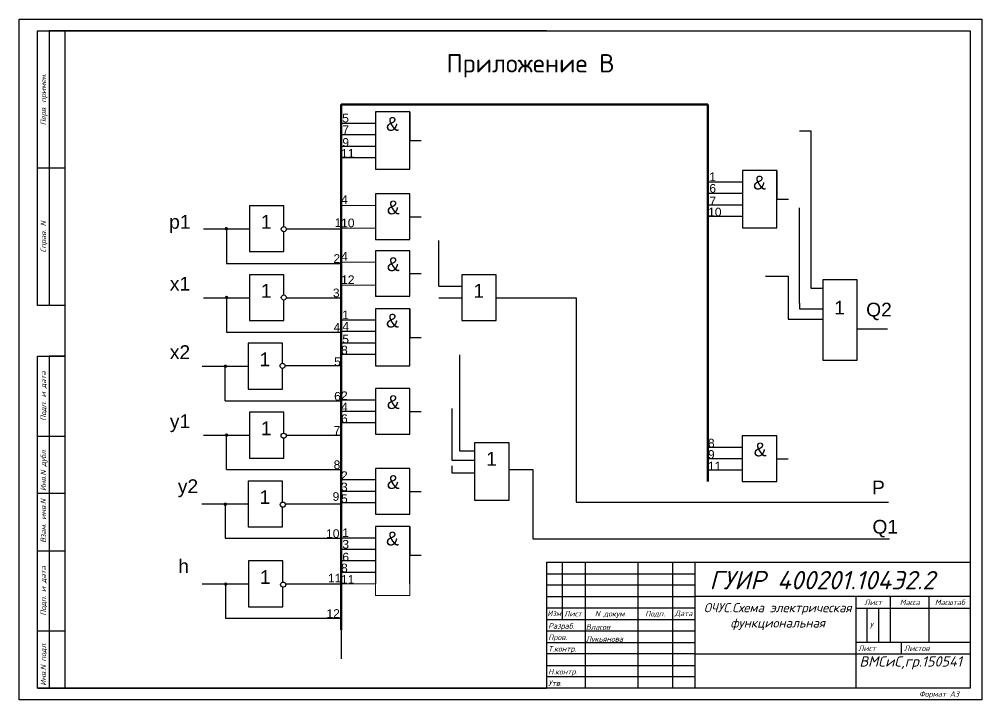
# Model space of a CAD drawing. Header units: millimetres. Extents: x 378 to 3574, y -250 to 1765.
# Drawn here: x 1343.8 to 1763.8, y 1066.7 to 1363.7 of the extents above; entities that cross this region are included whole.
import ezdxf
from ezdxf.enums import TextEntityAlignment as Align

# ---------------------------------------------------------------- set-up
doc = ezdxf.new("R2010")
doc.units = ezdxf.units.MM
doc.styles.get("Standard").update_dxf_attribs({"font": 'Arial.ttf'})
doc.styles.add('чер', font='ISOCPEUR.TTF', dxfattribs={"oblique": 15})

msp = doc.modelspace()

# ---------------------------------------------------------------- hatches: boundary and pattern name
at = {"lineweight": 20, "transparency": 33554551}
h = msp.add_hatch(color=0, dxfattribs=at)
edge = h.paths.add_edge_path()
edge.add_arc((1434.17, 1272.3), 0.773, 0, 360)
h = msp.add_hatch(color=0, dxfattribs=at)
edge = h.paths.add_edge_path()
edge.add_arc((1434.26, 1242.28), 0.773, 0, 360)
h = msp.add_hatch(color=0, dxfattribs=at)
edge = h.paths.add_edge_path()
edge.add_arc((1433.77, 1212.27), 0.773, 0, 360)
h = msp.add_hatch(color=0, dxfattribs=at)
edge = h.paths.add_edge_path()
edge.add_arc((1434.27, 1182.19), 0.773, 0, 360)
h = msp.add_hatch(color=0, dxfattribs=at)
edge = h.paths.add_edge_path()
edge.add_arc((1433.69, 1152.03), 0.773, 0, 360)
h = msp.add_hatch(color=0, dxfattribs=at)
edge = h.paths.add_edge_path()
edge.add_arc((1433.86, 1117.14), 0.773, 0, 360)

# ---------------------------------------------------------------- linework, layer by layer
at = {"color": 0, "transparency": 33554551}
for p, q in [((1343.78, 1066.7), (1343.78, 1363.7)), ((1343.78, 1363.7), (1763.78, 1363.7)), ((1763.78, 1363.7), (1763.78, 1066.7)), ((1351.78, 1238.7), (1351.78, 1358.7)), ((1351.78, 1358.7), (1573.78, 1358.7)), ((1356.78, 1358.7), (1356.78, 1238.7)), ((1573.78, 1358.7), (1356.78, 1358.7)), ((1363.78, 1071.7), (1363.78, 1358.7)), ((1573.78, 1358.7), (1758.78, 1358.7)), ((1758.78, 1358.7), (1758.78, 1071.7)), ((1684.19, 1314.94), (1689.24, 1314.94)), ((1689.24, 1314.94), (1689.24, 1246.38)), ((1363.78, 1298.7), (1351.78, 1298.7)), ((1459.18, 1282.28), (1444.18, 1282.28)), ((1444.18, 1282.28), (1444.18, 1272.28)), ((1459.18, 1273.19), (1459.18, 1282.28)), ((1684.25, 1239.85), (1684.25, 1281.39)), ((1424.18, 1272.28), (1444.18, 1272.28)), ((1434.18, 1272.28), (1434.18, 1257.16)), ((1444.18, 1272.28), (1444.18, 1262.28)), ((1459.18, 1262.28), (1459.18, 1270.96)), ((1460.27, 1272.28), (1484.18, 1272.28)), ((1526.94, 1247.16), (1526.94, 1267.16)), ((1444.18, 1262.28), (1459.18, 1262.28)), ((1434.18, 1257.16), (1484.18, 1257.16)), ((1459.18, 1252.16), (1444.18, 1252.16)), ((1444.18, 1252.16), (1444.18, 1242.16)), ((1459.18, 1243.38), (1459.18, 1252.16)), ((1669.37, 1251.57), (1679.25, 1251.57)), ((1679.25, 1251.57), (1679.25, 1234.85)), ((1526.94, 1247.16), (1536.94, 1247.16)), ((1689.24, 1246.38), (1694.43, 1246.38)), ((1424.18, 1242.16), (1444.18, 1242.16)), ((1434.18, 1242.16), (1434.18, 1227.16)), ((1444.18, 1242.16), (1444.18, 1232.16)), ((1459.18, 1232.16), (1459.18, 1241.16)), ((1460.34, 1242.16), (1484.18, 1242.16)), ((1526.94, 1242.16), (1536.94, 1242.16)), ((1551.94, 1242.07), (1562.32, 1242.07)), ((1562.32, 1242.07), (1586.78, 1242.07)), ((1586.78, 1242.07), (1586.78, 1152.92)), ((1684.25, 1239.85), (1684.25, 1237.31)), ((1363.78, 1238.7), (1351.78, 1238.7)), ((1679.25, 1234.85), (1679.25, 1232.83)), ((1684.25, 1237.31), (1694.43, 1237.31)), ((1444.18, 1232.16), (1459.18, 1232.16)), ((1679.25, 1232.83), (1694.43, 1232.83)), ((1434.18, 1227.16), (1484.18, 1227.16)), ((1709.63, 1228.53), (1722.63, 1228.53)), ((1458.65, 1222.28), (1443.65, 1222.28)), ((1443.65, 1222.28), (1443.65, 1212.28)), ((1458.65, 1213.53), (1458.65, 1222.28)), ((1351.78, 1071.7), (1351.78, 1216.7)), ((1351.78, 1216.7), (1363.78, 1216.7)), ((1356.78, 1216.7), (1356.78, 1071.7)), ((1363.78, 1216.7), (1356.78, 1216.7)), ((1535.85, 1217.25), (1535.85, 1178.2)), ((1423.65, 1212.28), (1443.65, 1212.28)), ((1433.65, 1197.16), (1433.65, 1212.28)), ((1443.65, 1212.28), (1443.65, 1202.28)), ((1458.65, 1202.28), (1458.65, 1211.3)), ((1484.18, 1212.37), (1459.81, 1212.37)), ((1443.65, 1202.28), (1458.65, 1202.28)), ((1433.65, 1197.16), (1484.18, 1197.16)), ((1532.5, 1193.85), (1532.5, 1173.85)), ((1459.18, 1192.16), (1444.18, 1192.16)), ((1444.18, 1192.16), (1444.18, 1182.16)), ((1459.18, 1183.05), (1459.18, 1192.16)), ((1351.78, 1181.7), (1363.78, 1181.7)), ((1424.18, 1182.16), (1444.18, 1182.16)), ((1434.18, 1167.16), (1434.18, 1182.28)), ((1444.18, 1182.16), (1444.18, 1172.16)), ((1459.18, 1172.16), (1459.18, 1180.82)), ((1460.25, 1182.16), (1484.18, 1182.16)), ((1535.85, 1178.2), (1535.85, 1175.33)), ((1444.18, 1172.16), (1459.18, 1172.16)), ((1532.5, 1173.85), (1532.5, 1171.27)), ((1535.85, 1175.33), (1542.5, 1175.33)), ((1532.5, 1171.27), (1542.5, 1171.27)), ((1532.5, 1168.85), (1532.5, 1165.76)), ((1434.18, 1167.16), (1484.18, 1167.16)), ((1532.5, 1165.76), (1542.5, 1165.76)), ((1557.37, 1167.16), (1567.87, 1167.16)), ((1567.87, 1167.16), (1567.87, 1136.88)), ((1458.65, 1162.16), (1443.65, 1162.16)), ((1443.65, 1162.16), (1443.65, 1152.16)), ((1458.65, 1152.95), (1458.65, 1162.16)), ((1363.78, 1156.7), (1351.78, 1156.7)), ((1423.46, 1152.16), (1443.65, 1152.16)), ((1433.65, 1152.16), (1433.65, 1137.16)), ((1443.65, 1152.16), (1443.65, 1142.16)), ((1459.86, 1152.16), (1484.18, 1152.16)), ((1586.78, 1152.92), (1723.09, 1152.92)), ((1458.65, 1142.16), (1458.65, 1150.73)), ((1443.65, 1142.16), (1458.65, 1142.16)), ((1433.65, 1137.16), (1484.18, 1137.16)), ((1567.87, 1136.88), (1723.55, 1136.88)), ((1351.78, 1131.7), (1363.78, 1131.7)), ((1458.82, 1127.26), (1443.82, 1127.26)), ((1443.82, 1127.26), (1443.82, 1117.26)), ((1458.82, 1118.05), (1458.82, 1127.26)), ((1573.78, 1126.7), (1758.78, 1126.7)), ((1573.78, 1126.7), (1573.78, 1071.7)), ((1580.78, 1101.7), (1580.78, 1126.7)), ((1590.78, 1126.7), (1590.78, 1071.7)), ((1613.78, 1071.7), (1613.78, 1126.7)), ((1628.78, 1126.7), (1628.78, 1071.7)), ((1638.78, 1071.7), (1638.78, 1126.7)), ((1573.78, 1121.7), (1638.78, 1121.7)), ((1423.63, 1117.26), (1443.82, 1117.26)), ((1433.82, 1117.26), (1433.82, 1102.26)), ((1443.82, 1117.26), (1443.82, 1107.26)), ((1460.02, 1117.26), (1484.18, 1117.26)), ((1458.82, 1107.26), (1458.82, 1115.84)), ((1638.78, 1116.7), (1573.78, 1116.7)), ((1573.78, 1111.7), (1638.78, 1111.7)), ((1758.78, 1111.7), (1638.78, 1111.7)), ((1708.78, 1111.7), (1708.78, 1071.7)), ((1723.78, 1111.7), (1723.78, 1091.7)), ((1740.78, 1091.7), (1740.78, 1111.7)), ((1443.82, 1107.26), (1458.82, 1107.26)), ((1638.78, 1106.7), (1573.78, 1106.7)), ((1708.78, 1106.7), (1758.78, 1106.7)), ((1713.78, 1091.7), (1713.78, 1106.7)), ((1718.78, 1106.7), (1718.78, 1091.7)), ((1433.82, 1102.26), (1484.18, 1102.26)), ((1573.78, 1101.7), (1638.78, 1101.7)), ((1363.78, 1096.7), (1351.78, 1096.7)), ((1484.18, 1097.16), (1484.18, 1084.52)), ((1638.78, 1096.7), (1573.78, 1096.7)), ((1573.78, 1091.7), (1638.78, 1091.7)), ((1758.78, 1091.7), (1708.78, 1091.7)), ((1728.78, 1086.7), (1728.78, 1091.7)), ((1638.78, 1086.7), (1573.78, 1086.7)), ((1638.78, 1086.7), (1758.78, 1086.7)), ((1573.78, 1081.7), (1638.78, 1081.7)), ((1638.78, 1076.7), (1573.78, 1076.7)), ((1573.78, 1071.7), (1351.78, 1071.7)), ((1351.78, 1071.7), (1573.78, 1071.7)), ((1758.78, 1071.7), (1573.78, 1071.7)), ((1763.78, 1066.7), (1343.78, 1066.7))]:
    msp.add_line(p, q, dxfattribs=at)
at = {"color": 0, "lineweight": 70, "transparency": 33554551}
for p, q in [((1484.18, 1302.28), (1484.18, 1326.49)), ((1484.18, 1326.49), (1644.18, 1326.49)), ((1644.29, 1326.45), (1644.29, 1161.97)), ((1484.18, 1302.28), (1484.18, 1097.16))]:
    msp.add_line(p, q, dxfattribs=at)
at = {"color": 0, "linetype": 'ByBlock', "lineweight": -2, "transparency": 33554551}
for p, q in [((1499.23, 1323.23), (1499.18, 1318.23)), ((1499.23, 1323.23), (1499.23, 1298.23)), ((1514.23, 1323.23), (1499.23, 1323.23)), ((1514.23, 1298.23), (1514.23, 1323.23)), ((1514.23, 1323.23), (1514.23, 1310.73)), ((1499.18, 1318.23), (1484.18, 1318.23)), ((1499.18, 1318.23), (1499.2, 1313.23)), ((1499.23, 1318.23), (1499.23, 1313.23)), ((1499.2, 1313.23), (1484.2, 1313.23)), ((1499.2, 1313.23), (1499.2, 1308.23)), ((1499.23, 1313.23), (1499.23, 1308.23)), ((1514.23, 1310.73), (1519.23, 1310.73)), ((1499.2, 1308.23), (1484.2, 1308.23)), ((1499.2, 1308.23), (1499.2, 1303.23)), ((1499.23, 1308.23), (1499.23, 1303.23)), ((1499.2, 1303.23), (1484.2, 1303.23)), ((1499.23, 1298.23), (1514.23, 1298.23)), ((1659.39, 1297.62), (1659.35, 1292.62)), ((1659.39, 1297.62), (1659.39, 1272.62)), ((1674.39, 1297.62), (1659.39, 1297.62)), ((1674.39, 1272.62), (1674.39, 1297.62)), ((1674.39, 1297.62), (1674.39, 1285.12)), ((1659.35, 1292.62), (1644.35, 1292.62)), ((1659.35, 1292.62), (1659.37, 1287.62)), ((1659.39, 1292.62), (1659.39, 1287.62)), ((1659.37, 1287.62), (1644.37, 1287.62)), ((1659.37, 1287.62), (1659.37, 1282.62)), ((1659.39, 1287.62), (1659.39, 1282.62)), ((1659.37, 1282.62), (1644.37, 1282.62)), ((1659.37, 1282.62), (1659.37, 1277.62)), ((1659.39, 1282.62), (1659.39, 1277.62)), ((1674.39, 1285.12), (1679.39, 1285.12)), ((1514.18, 1277.46), (1519.18, 1277.46)), ((1659.37, 1277.62), (1644.37, 1277.62)), ((1659.39, 1272.62), (1674.39, 1272.62)), ((1514.18, 1252.69), (1519.18, 1252.69)), ((1499.23, 1237.37), (1499.18, 1232.37)), ((1499.23, 1237.37), (1499.23, 1212.37)), ((1514.23, 1237.37), (1499.23, 1237.37)), ((1514.23, 1212.37), (1514.23, 1237.37)), ((1514.23, 1237.37), (1514.23, 1224.87)), ((1499.18, 1232.37), (1484.18, 1232.37)), ((1499.18, 1232.37), (1499.2, 1227.37)), ((1499.23, 1232.37), (1499.23, 1227.37)), ((1499.2, 1227.37), (1484.2, 1227.37)), ((1499.2, 1227.37), (1499.2, 1222.37)), ((1499.23, 1227.37), (1499.23, 1222.37)), ((1499.2, 1222.37), (1484.2, 1222.37)), ((1499.2, 1222.37), (1499.2, 1217.37)), ((1499.23, 1222.37), (1499.23, 1217.37)), ((1514.23, 1224.87), (1519.23, 1224.87)), ((1499.2, 1217.37), (1484.2, 1217.37)), ((1499.23, 1212.37), (1514.23, 1212.37)), ((1499.18, 1197.51), (1484.18, 1197.51)), ((1489.26, 1192.51), (1484.18, 1192.51)), ((1499.18, 1192.51), (1489.26, 1192.51)), ((1499.18, 1192.51), (1499.18, 1187.51)), ((1514.18, 1192.51), (1519.18, 1192.51)), ((1489.26, 1187.51), (1484.18, 1187.51)), ((1499.18, 1187.51), (1489.26, 1187.51)), ((1659.29, 1176.83), (1644.29, 1176.83)), ((1649.37, 1171.83), (1644.29, 1171.83)), ((1659.29, 1171.83), (1649.37, 1171.83)), ((1659.29, 1171.83), (1659.29, 1166.83)), ((1674.29, 1171.83), (1679.29, 1171.83)), ((1649.37, 1166.83), (1644.29, 1166.83)), ((1659.29, 1166.83), (1649.37, 1166.83)), ((1499.18, 1162.62), (1484.18, 1162.62)), ((1489.26, 1157.62), (1484.18, 1157.62)), ((1499.18, 1157.62), (1489.26, 1157.62)), ((1499.18, 1157.62), (1499.18, 1152.62)), ((1514.18, 1157.62), (1519.18, 1157.62)), ((1489.26, 1152.62), (1484.18, 1152.62)), ((1499.18, 1152.62), (1489.26, 1152.62)), ((1499.23, 1142.26), (1499.18, 1137.26)), ((1499.23, 1142.26), (1499.23, 1117.26)), ((1514.23, 1142.26), (1499.23, 1142.26)), ((1514.23, 1117.26), (1514.23, 1142.26)), ((1514.23, 1142.26), (1514.23, 1129.76)), ((1499.18, 1137.26), (1484.18, 1137.26)), ((1499.18, 1137.26), (1499.2, 1132.26)), ((1499.23, 1137.26), (1499.23, 1132.26)), ((1499.2, 1132.26), (1484.2, 1132.26)), ((1499.2, 1132.26), (1499.2, 1127.26)), ((1499.23, 1132.26), (1499.23, 1127.26)), ((1499.2, 1127.26), (1484.2, 1127.26)), ((1499.2, 1127.26), (1499.2, 1122.26)), ((1499.23, 1127.26), (1499.23, 1122.26)), ((1514.23, 1129.76), (1519.23, 1129.76)), ((1499.2, 1122.26), (1484.2, 1122.26))]:
    msp.add_line(p, q, dxfattribs=at)
at = {"color": 0, "linetype": 'ByBlock', "lineweight": 20, "transparency": 33554551}
for p, q in [((1499.18, 1287.46), (1499.18, 1282.46)), ((1499.18, 1282.46), (1484.18, 1282.46)), ((1499.18, 1282.46), (1499.18, 1277.46)), ((1499.18, 1277.46), (1499.18, 1267.46)), ((1499.18, 1272.46), (1484.18, 1272.46)), ((1499.18, 1267.46), (1499.18, 1272.46)), ((1499.18, 1262.69), (1499.18, 1257.69)), ((1499.18, 1257.69), (1484.18, 1257.69)), ((1499.18, 1257.69), (1499.18, 1252.69)), ((1499.18, 1252.69), (1499.18, 1242.69)), ((1499.18, 1247.69), (1484.18, 1247.69)), ((1499.18, 1242.69), (1499.18, 1247.69)), ((1499.23, 1117.26), (1484.18, 1117.26)), ((1499.23, 1117.26), (1499.23, 1112.26)), ((1514.23, 1117.26), (1514.23, 1112.26)), ((1514.23, 1112.26), (1499.23, 1112.26))]:
    msp.add_line(p, q, dxfattribs=at)
at = {"color": 0, "linetype": 'ByBlock', "transparency": 33554551}
for points in [[(1499.18, 1267.61), (1514.18, 1267.61), (1514.18, 1287.46), (1499.18, 1287.46)], [(1499.18, 1242.84), (1514.18, 1242.84), (1514.18, 1262.69), (1499.18, 1262.69)], [(1499.18, 1182.65), (1514.18, 1182.65), (1514.18, 1202.51), (1499.18, 1202.51)], [(1659.29, 1161.97), (1674.29, 1161.97), (1674.29, 1181.83), (1659.29, 1181.83)], [(1499.18, 1147.76), (1514.18, 1147.76), (1514.18, 1167.62), (1499.18, 1167.62)]]:
    msp.add_lwpolyline(points, close=True, dxfattribs=at)
at = {"color": 0, "transparency": 33554551}
for points in [[(1536.94, 1232.16), (1551.94, 1232.16), (1551.94, 1252.16), (1536.94, 1252.16)], [(1694.43, 1214.85), (1709.43, 1214.85), (1709.43, 1249.92), (1694.43, 1249.92)], [(1542.5, 1153.85), (1557.5, 1153.85), (1557.5, 1178.85), (1542.5, 1178.85)]]:
    msp.add_lwpolyline(points, close=True, dxfattribs=at)
for centre in [(1459.17, 1272.07), (1459.23, 1242.27), (1458.7, 1212.42), (1459.16, 1181.94), (1458.79, 1151.84), (1458.96, 1116.95)]:
    msp.add_circle(centre, 1.11, dxfattribs=at)

# ---------------------------------------------------------------- texts
at = {"color": 0, "transparency": 33554551, "style": 'чер'}
msp.add_text('Приложение В', height=8, dxfattribs=at).set_placement((1530.19, 1340.47))
at = {"color": 0, "transparency": 33554551, "style": 'чер', "oblique": 15}
for s, p in [('Перв. примен.', (1355.48, 1328.7)), ('Справ. N', (1355.48, 1268.7)), ('Подп. и дата', (1355.48, 1199.2)), ('Взам. инв.N', (1355.48, 1144.7)), ('Подп. и дата', (1355.48, 1114.2))]:
    msp.add_text(s, height=2.4, rotation=90, dxfattribs=at).set_placement(p, align=Align.CENTER)
at = {"color": 0, "linetype": 'ByBlock', "transparency": 33554551}
for s, height, p in [('5', 3.77, (1484.7, 1318.66)), ('&', 6, (1503.84, 1315.01)), ('7', 3.77, (1484.76, 1313.61)), ('9', 3.77, (1484.76, 1308.05)), ('11', 3.767, (1484.2, 1303.29)), ('1', 3.77, (1644.87, 1293.05)), ('&', 6, (1664.01, 1289.4)), ('6', 3.77, (1644.92, 1288)), ('4', 3.77, (1484.18, 1283.07)), ('7', 3.77, (1644.92, 1282.44)), ('&', 6, (1504.18, 1278.55)), ('10', 3.767, (1644.37, 1277.68)), ('10', 3.767, (1484.23, 1272.91)), ('4', 3.77, (1484.18, 1258.3)), ('&', 6, (1504.18, 1253.78)), ('12', 3.767, (1484.23, 1248.14)), ('1', 3.77, (1484.7, 1232.8)), ('&', 6, (1503.84, 1229.15)), ('4', 3.77, (1484.76, 1227.75)), ('5', 3.77, (1484.76, 1222.2)), ('8', 3.77, (1484.2, 1217.43)), ('&', 6, (1504.18, 1193.6)), ('&', 6, (1664.29, 1172.92)), ('&', 6, (1504.18, 1158.71)), ('1', 3.77, (1484.7, 1137.69)), ('&', 6, (1503.84, 1134.05)), ('3', 3.77, (1484.76, 1132.65)), ('6', 3.77, (1484.76, 1127.09)), ('8', 3.77, (1484.2, 1122.33)), ('11', 3.767, (1484.18, 1117.33))]:
    msp.add_text(s, height=height, dxfattribs=at).set_placement(p)
at = {"color": 0, "transparency": 33554551}
for s, height, p in [('p1', 6, (1409.18, 1272.28)), ('1', 6, (1449.18, 1272.28)), ('1', 3.77, (1481.44, 1273.05)), ('2', 3.77, (1480.88, 1257.38)), ('x1', 6, (1409.49, 1245.27)), ('1', 6, (1449.18, 1242.16)), ('1', 6, (1541.94, 1242.16)), ('3', 3.77, (1480.65, 1242.38)), ('1', 6, (1699.43, 1234.85)), ('Q2', 6, (1713.34, 1233.97)), ('4', 3.77, (1480.96, 1227.38)), ('x2', 6, (1409.49, 1215.4)), ('1', 6, (1448.65, 1212.28)), ('5', 3.77, (1481.18, 1212.38)), ('2', 3.77, (1484.18, 1197.51)), ('6', 3.77, (1481.18, 1197.26)), ('4', 3.77, (1484.18, 1192.57)), ('y1', 6, (1409.49, 1185.27)), ('6', 3.77, (1484.18, 1187.51)), ('1', 6, (1449.18, 1182.16)), ('7', 3.77, (1480.97, 1182.38)), ('8', 3.77, (1644.29, 1176.83)), ('1', 6, (1547.5, 1168.85)), ('9', 3.77, (1644.29, 1171.89)), ('8', 3.77, (1480.97, 1167.38)), ('11', 3.767, (1644.29, 1166.83)), ('2', 3.77, (1484.18, 1162.62)), ('y2', 6, (1412.99, 1156.89)), ('3', 3.77, (1484.18, 1157.68)), ('P', 6, (1715.9, 1156.34)), ('1', 6, (1448.65, 1152.16)), ('9', 3.77, (1480.51, 1153.52, -53.95)), ('5', 3.77, (1484.18, 1152.62)), ('Q1', 6, (1716.07, 1139.19)), ('10', 3.767, (1477.66, 1137.33)), ('h', 6, (1413.16, 1122)), ('1', 6, (1448.82, 1117.26)), ('11', 3.767, (1478.49, 1117.91)), ('12', 3.767, (1477.83, 1102.44))]:
    msp.add_text(s, height=height, dxfattribs=at).set_placement(p)
at = {"color": 0, "transparency": 33554551, "style": 'чер', "oblique": 15}
for s, p in [('Инв.N дубл.', (1355.48, 1157.8)), ('Инв.N подл.', (1355.48, 1072.82))]:
    msp.add_text(s, height=2.4, rotation=90, dxfattribs=at).set_placement(p)
for s, p in [('Лист', (1716.36, 1108.01)), ('Масса', (1732.36, 1108.01)), ('Масштаб', (1749.86, 1108.01)), ('N докум.', (1601.8, 1103.06)), ('Подп.', (1621.24, 1103.06)), ('Дата', (1633.64, 1103.21))]:
    msp.add_text(s, height=2.4, dxfattribs=at).set_placement(p, align=Align.CENTER)
for s, p in [('Изм', (1574.22, 1103.21)), ('Лист', (1581.51, 1103.06)), ('Разраб.', (1574.58, 1097.73)), ('Власов', (1591.02, 1097.25)), ('Пров.', (1574.58, 1092.73)), ('Лукьянова', (1591.02, 1092.04)), ('Т.контр.', (1574.58, 1087.73)), ('Лист', (1709.85, 1087.94)), ('Листов', (1729.85, 1087.94)), ('Н.контр.', (1574.58, 1077.73)), ('Утв.', (1574.58, 1072.73)), ('Формат А3', (1736.4, 1068.01))]:
    msp.add_text(s, height=2.4, dxfattribs=at).set_placement(p)
at = {"color": 0, "linetype": 'ByBlock', "transparency": 33554551, "style": 'чер', "oblique": 15}
msp.add_text('У', height=2.4, dxfattribs=at).set_placement((1714.73, 1097.84))
at = {"color": 0, "linetype": 'ByBlock', "lineweight": -2, "transparency": 33554551, "char_height": 8, "attachment_point": 1, "style": 'чер'}
for s, insert, width in [('{\\C0;ГУИР 400201.104Э2.2}', (1644.96, 1122.9), 110.2527), ('\\pxt4;{\\H0.5625x;ВМСиС,гр.150541} ', (1710.39, 1085.67), 44.8152)]:
    msp.add_mtext(s, dxfattribs=dict(at, insert=insert, width=width))
at = {"color": 0, "transparency": 33554551, "insert": (1639.74, 1108.88), "char_height": 4, "width": 70, "attachment_point": 1, "style": 'чер'}
msp.add_mtext('\\pxqc;ОЧУС.Схема электрическая \\Pфункциональная', dxfattribs=at)

doc.saveas('drawing.dxf')
